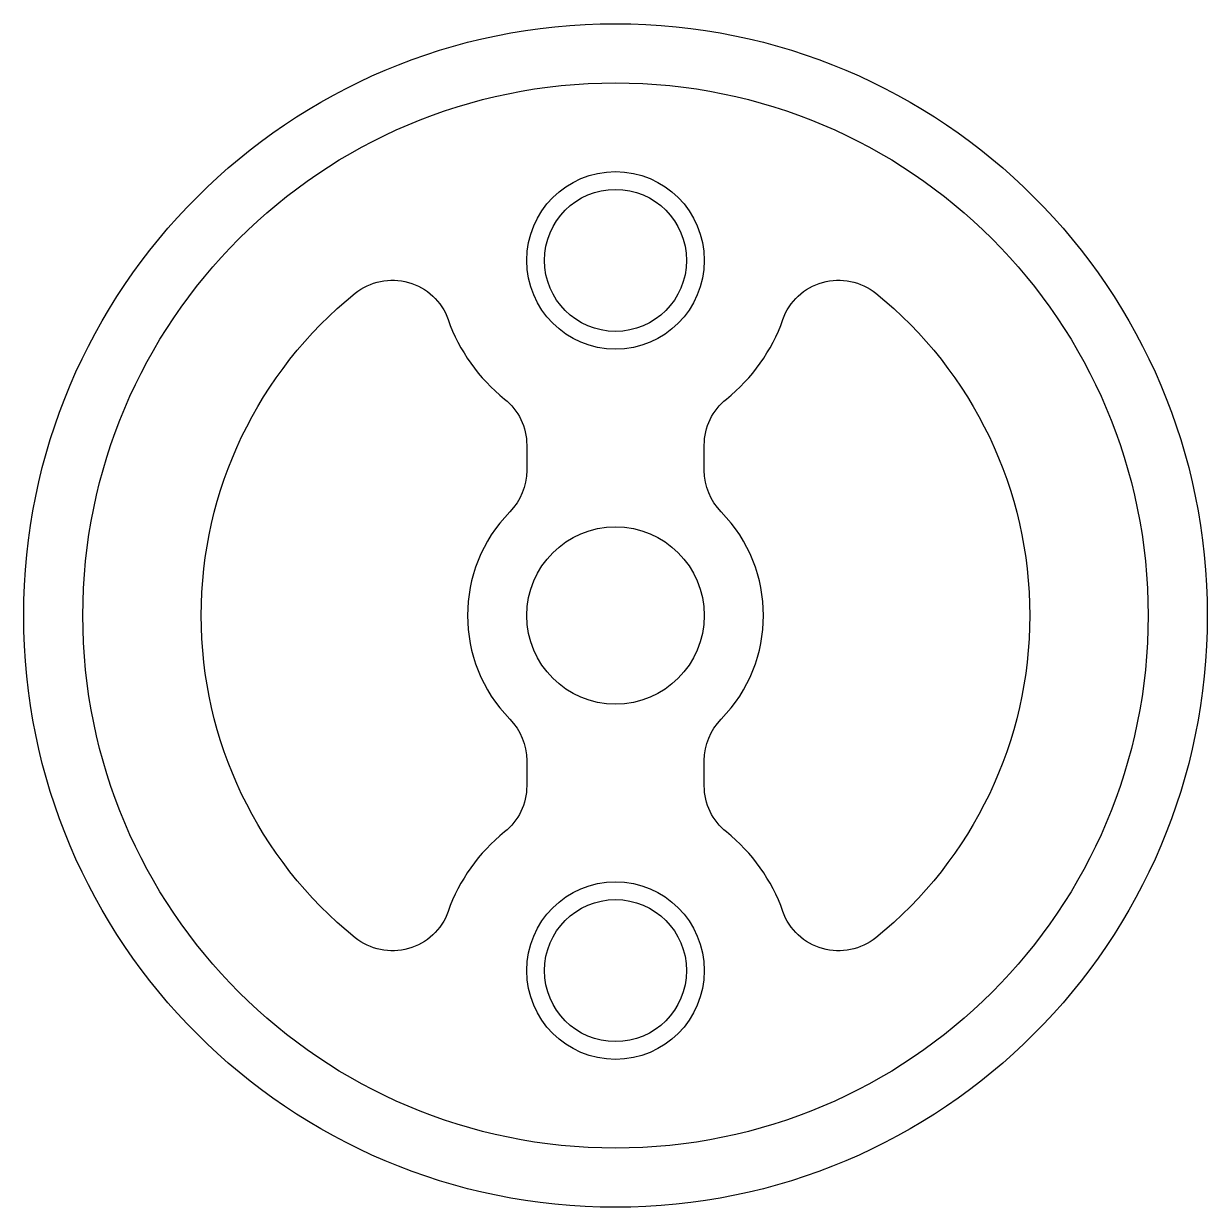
# Model space of a CAD drawing. Header units: inches. Extents: x -1 to 19, y -1 to 19.
import ezdxf

# ---------------------------------------------------------------- set-up
doc = ezdxf.new("R2010")
doc.units = ezdxf.units.IN
doc.header["$MEASUREMENT"] = 0

msp = doc.modelspace()

# ---------------------------------------------------------------- linework, layer by layer
for points in [[(4.6, 14.444, -0.517638), (6.172, 14, 0.139858), (7.125, 12.658, -0.227735), (7.5, 11.878), (7.5, 11.449, -0.196262), (7.214, 10.75, 0.408248), (7.214, 7.25, -0.196262), (7.5, 6.551), (7.5, 6.122, -0.227735), (7.125, 5.342, 0.139858), (6.172, 4, -0.517638), (4.6, 3.556, -0.477592)], [(13.4, 14.444, -0.477592), (13.4, 3.556, -0.517638), (11.828, 4, 0.139858), (10.875, 5.342, -0.227735), (10.5, 6.122), (10.5, 6.551, -0.196262), (10.786, 7.25, 0.408248), (10.786, 10.75, -0.196262), (10.5, 11.449), (10.5, 11.878, -0.227735), (10.875, 12.658, 0.139858), (11.828, 14, -0.517638)]]:
    msp.add_lwpolyline(points, format="xyb", close=True)
for centre, radius in [((9, 9), 10), ((9, 9), 9), ((9, 15), 1.5), ((9, 15), 1.2), ((9, 9), 1.499), ((9, 3), 1.5), ((9, 3), 1.2)]:
    msp.add_circle(centre, radius)

doc.saveas('drawing.dxf')
